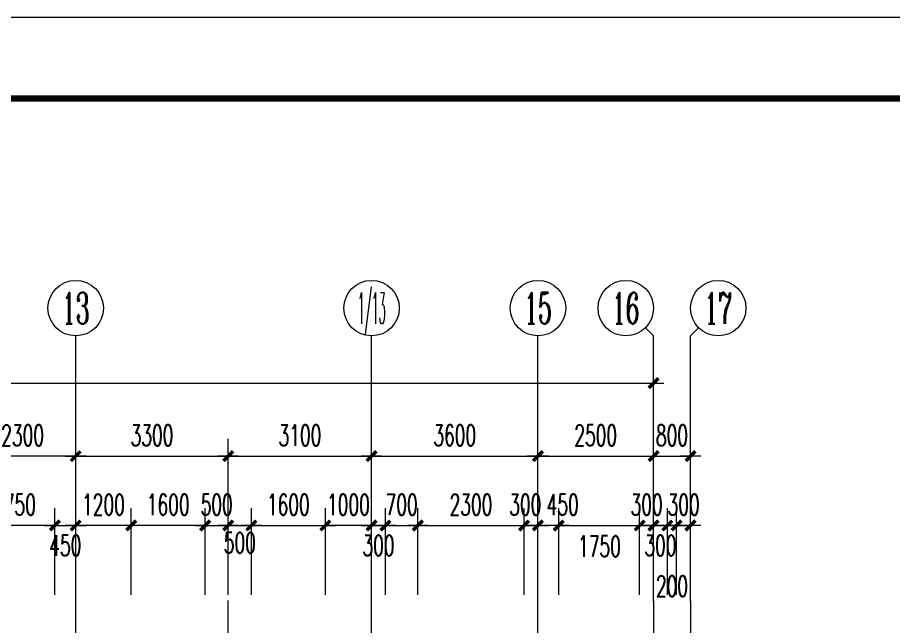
# Model space of a CAD drawing. Extents: x 1575758 to 1999219, y -897052 to -636879.
# Drawn here: x 1669084 to 1688034, y -759452 to -746283 of the extents above; entities that cross this region are included whole.
import ezdxf
from ezdxf.enums import TextEntityAlignment as Align

# ---------------------------------------------------------------- set-up
doc = ezdxf.new("R2010")
doc.units = 0
doc.header["$LTSCALE"] = 1500
doc.header["$MEASUREMENT"] = 0
doc.layers.get('0').update_dxf_attribs({"linetype": 'CONTINUOUS', "lineweight": 5})
doc.layers.get('DEFPOINTS').update_dxf_attribs({"linetype": 'CONTINUOUS', "lineweight": 5})
for name, color, linetype, lineweight in [('AXIS', 7, 'CONTINUOUS', 5), ('AXIS_TEXT', 7, 'CONTINUOUS', 5), ('PUB_DIM', 7, 'CONTINUOUS', 5)]:
    doc.layers.add(name, color=color, linetype=linetype, lineweight=lineweight)
doc.styles.add('COMPLEX', font='COMPLEX')
doc.styles.add('DIM_FONT', font='romans.shx', dxfattribs={"width": 0.6})
doc.dimstyles.new('NORMAL', dxfattribs={"dimscale": 1.5, "dimtxt": 300, "dimasz": 1, "dimexe": 250, "dimexo": 300, "dimgap": 150, "dimtad": 1, "dimdec": 0, "dimdsep": 46, "dimtxsty": 'DIM_FONT', "dimblk1": '_DIMX', "dimblk2": '_DIMX', "dimsah": 1, "dimcen": 2.5, "dimdle": 0.3, "dimclrd": 256, "dimclre": 256, "dimclrt": 256, "dimadec": 0, "dimazin": 0, "dimtfac": 1, "dimtdec": 0, "dimtix": 1, "dimtmove": 2, "dimatfit": 3, "dimldrblk": '_DIMX', "dimfxl": 1, "dimtvp": 1, "dimtolj": 1, "dimtzin": 0, "dimlwd": -1, "dimlwe": -1, "dimarcsym": 0})

# ---------------------------------------------------------------- blocks, each defined once
blk = doc.blocks.new('_AXISO1')
blk.add_line((0.354, -0.146), (0.5, 0))
blk.add_circle((0, -0.5), 0.5)
at = {"layer": 'AXIS_TEXT', "style": 'COMPLEX', "width": 1.041667}
blk.add_attdef('A', text='', height=0.56, dxfattribs=at).set_placement((-0.25, -0.78), (0.25, -0.78), align=Align.FIT)
blk = doc.blocks.new('_DIMX')
blk.add_line((-150, 0), (150, 0))
at = {"const_width": 50}
blk.add_lwpolyline([(-70, -70), (70, 70)], dxfattribs=at)
blk = doc.blocks.new('*D681')
at = {"layer": 'DEFPOINTS', "color": 0, "lineweight": 5}
for p in [(1682843, -755768), (1680343, -758918), (1682843, -758918)]:
    blk.add_point(p, dxfattribs=at)
at = {"layer": 'PUB_DIM'}
for p, q in [((1680343, -758468), (1680343, -755393)), ((1682843, -758468), (1682843, -755393)), ((1680345, -755768), (1682842, -755768))]:
    blk.add_line(p, q, dxfattribs=at)
at = {"layer": 'PUB_DIM', "xscale": 1.5, "yscale": 1.5, "zscale": 1.5, "rotation": 180}
blk.add_blockref('_DIMX', (1680343, -755768), dxfattribs=at)
at = {"layer": 'PUB_DIM', "xscale": 1.5, "yscale": 1.5, "zscale": 1.5}
blk.add_blockref('_DIMX', (1682843, -755768), dxfattribs=at)
at = {"layer": 'PUB_DIM', "insert": (1681593, -755318), "char_height": 450, "attachment_point": 5, "style": 'DIM_FONT'}
blk.add_mtext('\\A1;2500', dxfattribs=at)
blk = doc.blocks.new('_AXISO2')
blk.add_line((0.354, 0.146), (0.5, 0))
blk.add_circle((0, 0.5), 0.5)
at = {"layer": 'AXIS_TEXT', "style": 'COMPLEX', "width": 1.041667}
blk.add_attdef('A', text='', height=0.56, dxfattribs=at).set_placement((-0.25, 0.22), (0.25, 0.22), align=Align.FIT)
blk = doc.blocks.new('*D682')
at = {"layer": 'DEFPOINTS', "color": 0, "lineweight": 5}
for p in [(1683643, -755768), (1682843, -758918), (1683643, -758918)]:
    blk.add_point(p, dxfattribs=at)
at = {"layer": 'PUB_DIM'}
for p, q in [((1682843, -758468), (1682843, -755393)), ((1683643, -758468), (1683643, -755393)), ((1682842, -755768), (1682840, -755768)), ((1682843, -755768), (1683643, -755768)), ((1683645, -755768), (1683646, -755768))]:
    blk.add_line(p, q, dxfattribs=at)
at = {"layer": 'PUB_DIM', "xscale": 1.5, "yscale": 1.5, "zscale": 1.5}
blk.add_blockref('_DIMX', (1682843, -755768), dxfattribs=at)
at = {"layer": 'PUB_DIM', "xscale": 1.5, "yscale": 1.5, "zscale": 1.5, "rotation": 180}
blk.add_blockref('_DIMX', (1683643, -755768), dxfattribs=at)
at = {"layer": 'PUB_DIM', "insert": (1683243, -755318), "char_height": 450, "attachment_point": 5, "style": 'DIM_FONT'}
blk.add_mtext('\\A1;800', dxfattribs=at)
blk = doc.blocks.new('_AXISO')
blk.add_circle((0, 0), 0.5)
at = {"layer": 'AXIS_TEXT', "style": 'COMPLEX', "width": 1.041667}
blk.add_attdef('A', text='', height=0.56, dxfattribs=at).set_placement((-0.25, -0.28), (0.25, -0.28), align=Align.FIT)
blk = doc.blocks.new('*D720')
at = {"layer": 'DEFPOINTS', "color": 0, "lineweight": 5}
for p in [(1680343, -755768), (1676743, -758918), (1680343, -758918)]:
    blk.add_point(p, dxfattribs=at)
at = {"layer": 'PUB_DIM'}
for p, q in [((1676743, -758468), (1676743, -755393)), ((1680343, -758468), (1680343, -755393)), ((1676745, -755768), (1680342, -755768))]:
    blk.add_line(p, q, dxfattribs=at)
at = {"layer": 'PUB_DIM', "xscale": 1.5, "yscale": 1.5, "zscale": 1.5, "rotation": 180}
blk.add_blockref('_DIMX', (1676743, -755768), dxfattribs=at)
at = {"layer": 'PUB_DIM', "xscale": 1.5, "yscale": 1.5, "zscale": 1.5}
blk.add_blockref('_DIMX', (1680343, -755768), dxfattribs=at)
at = {"layer": 'PUB_DIM', "insert": (1678543, -755318), "char_height": 450, "attachment_point": 5, "style": 'DIM_FONT'}
blk.add_mtext('\\A1;3600', dxfattribs=at)
blk = doc.blocks.new('*D721')
at = {"layer": 'DEFPOINTS', "color": 0, "lineweight": 5}
for p in [(1673643, -755768), (1670343, -758918), (1673643, -758918)]:
    blk.add_point(p, dxfattribs=at)
at = {"layer": 'PUB_DIM'}
for p, q in [((1670343, -758468), (1670343, -755393)), ((1673643, -758468), (1673643, -755393)), ((1670345, -755768), (1673642, -755768))]:
    blk.add_line(p, q, dxfattribs=at)
at = {"layer": 'PUB_DIM', "xscale": 1.5, "yscale": 1.5, "zscale": 1.5, "rotation": 180}
blk.add_blockref('_DIMX', (1670343, -755768), dxfattribs=at)
at = {"layer": 'PUB_DIM', "xscale": 1.5, "yscale": 1.5, "zscale": 1.5}
blk.add_blockref('_DIMX', (1673643, -755768), dxfattribs=at)
at = {"layer": 'PUB_DIM', "insert": (1671993, -755318), "char_height": 450, "attachment_point": 5, "style": 'DIM_FONT'}
blk.add_mtext('\\A1;3300', dxfattribs=at)
blk = doc.blocks.new('*D725')
at = {"layer": 'DEFPOINTS', "color": 0, "lineweight": 5}
for p in [(1682843, -755768), (1680343, -758918), (1682843, -758918)]:
    blk.add_point(p, dxfattribs=at)
at = {"layer": 'PUB_DIM'}
for p, q in [((1680343, -758468), (1680343, -755393)), ((1682843, -758468), (1682843, -755393)), ((1680345, -755768), (1682842, -755768))]:
    blk.add_line(p, q, dxfattribs=at)
at = {"layer": 'PUB_DIM', "xscale": 1.5, "yscale": 1.5, "zscale": 1.5, "rotation": 180}
blk.add_blockref('_DIMX', (1680343, -755768), dxfattribs=at)
at = {"layer": 'PUB_DIM', "xscale": 1.5, "yscale": 1.5, "zscale": 1.5}
blk.add_blockref('_DIMX', (1682843, -755768), dxfattribs=at)
at = {"layer": 'PUB_DIM', "insert": (1681593, -755318), "char_height": 450, "attachment_point": 5, "style": 'DIM_FONT'}
blk.add_mtext('\\A1;2500', dxfattribs=at)
blk = doc.blocks.new('*D726')
at = {"layer": 'DEFPOINTS', "color": 0, "lineweight": 5}
for p in [(1683643, -755768), (1682843, -758918), (1683643, -758918)]:
    blk.add_point(p, dxfattribs=at)
at = {"layer": 'PUB_DIM'}
for p, q in [((1682843, -758468), (1682843, -755393)), ((1683643, -758468), (1683643, -755393)), ((1682842, -755768), (1682840, -755768)), ((1682843, -755768), (1683643, -755768)), ((1683645, -755768), (1683646, -755768))]:
    blk.add_line(p, q, dxfattribs=at)
at = {"layer": 'PUB_DIM', "xscale": 1.5, "yscale": 1.5, "zscale": 1.5}
blk.add_blockref('_DIMX', (1682843, -755768), dxfattribs=at)
at = {"layer": 'PUB_DIM', "xscale": 1.5, "yscale": 1.5, "zscale": 1.5, "rotation": 180}
blk.add_blockref('_DIMX', (1683643, -755768), dxfattribs=at)
at = {"layer": 'PUB_DIM', "insert": (1683243, -755318), "char_height": 450, "attachment_point": 5, "style": 'DIM_FONT'}
blk.add_mtext('\\A1;800', dxfattribs=at)
blk = doc.blocks.new('*D728')
at = {"layer": 'DEFPOINTS', "color": 0, "lineweight": 5}
for p in [(1668043, -755768), (1668043, -758918), (1670343, -758918)]:
    blk.add_point(p, dxfattribs=at)
at = {"layer": 'PUB_DIM'}
for p, q in [((1668043, -758468), (1668043, -755393)), ((1670343, -758468), (1670343, -755393)), ((1670342, -755768), (1668045, -755768))]:
    blk.add_line(p, q, dxfattribs=at)
at = {"layer": 'PUB_DIM', "xscale": 1.5, "yscale": 1.5, "zscale": 1.5, "rotation": 180}
blk.add_blockref('_DIMX', (1668043, -755768), dxfattribs=at)
at = {"layer": 'PUB_DIM', "xscale": 1.5, "yscale": 1.5, "zscale": 1.5}
blk.add_blockref('_DIMX', (1670343, -755768), dxfattribs=at)
at = {"layer": 'PUB_DIM', "insert": (1669193, -755318), "char_height": 450, "attachment_point": 5, "style": 'DIM_FONT'}
blk.add_mtext('\\A1;2300', dxfattribs=at)
blk = doc.blocks.new('*D747')
at = {"layer": 'DEFPOINTS', "color": 0, "lineweight": 5}
for p in [(1670343, -757268), (1669893, -759218), (1670343, -759218)]:
    blk.add_point(p, dxfattribs=at)
at = {"layer": 'PUB_DIM'}
for p, q in [((1669893, -758768), (1669893, -756893)), ((1670343, -758768), (1670343, -756893)), ((1669892, -757268), (1669890, -757268)), ((1669893, -757268), (1670343, -757268)), ((1670345, -757268), (1670346, -757268))]:
    blk.add_line(p, q, dxfattribs=at)
at = {"layer": 'PUB_DIM', "xscale": 1.5, "yscale": 1.5, "zscale": 1.5}
for p, rotation in [((1669893, -757268), 0.0001799628997822822), ((1670343, -757268), 180.0001799628998)]:
    blk.add_blockref('_DIMX', p, dxfattribs=dict(at, rotation=rotation))
at = {"layer": 'PUB_DIM', "insert": (1670118, -757700), "char_height": 450, "attachment_point": 5, "rotation": 0.0002, "style": 'DIM_FONT'}
blk.add_mtext('\\A1;450', dxfattribs=at)
blk = doc.blocks.new('*D748')
at = {"layer": 'DEFPOINTS', "color": 0, "lineweight": 5}
for p in [(1682543, -757268), (1680793, -759218), (1682543, -759218)]:
    blk.add_point(p, dxfattribs=at)
at = {"layer": 'PUB_DIM'}
for p, q in [((1680793, -758768), (1680793, -756893)), ((1682543, -758768), (1682543, -756893)), ((1680795, -757268), (1682542, -757268))]:
    blk.add_line(p, q, dxfattribs=at)
at = {"layer": 'PUB_DIM', "xscale": 1.5, "yscale": 1.5, "zscale": 1.5, "rotation": 180}
blk.add_blockref('_DIMX', (1680793, -757268), dxfattribs=at)
at = {"layer": 'PUB_DIM', "xscale": 1.5, "yscale": 1.5, "zscale": 1.5}
blk.add_blockref('_DIMX', (1682543, -757268), dxfattribs=at)
at = {"layer": 'PUB_DIM', "insert": (1681673, -757718), "char_height": 450, "attachment_point": 5, "style": 'DIM_FONT'}
blk.add_mtext('\\A1;1750', dxfattribs=at)
blk = doc.blocks.new('*D854')
at = {"layer": 'DEFPOINTS', "color": 0, "lineweight": 5}
for p in [(1671543, -757268), (1671543, -759218), (1673143, -759218)]:
    blk.add_point(p, dxfattribs=at)
at = {"layer": 'PUB_DIM'}
for p, q in [((1671543, -758768), (1671543, -756893)), ((1673143, -758768), (1673143, -756893)), ((1673142, -757268), (1671545, -757268))]:
    blk.add_line(p, q, dxfattribs=at)
at = {"layer": 'PUB_DIM', "xscale": 1.5, "yscale": 1.5, "zscale": 1.5}
for p, rotation in [((1671543, -757268), 180.0000000000209), ((1673143, -757268), 2.086331107875594e-11)]:
    blk.add_blockref('_DIMX', p, dxfattribs=dict(at, rotation=rotation))
at = {"layer": 'PUB_DIM', "insert": (1672343, -756818), "char_height": 450, "attachment_point": 5, "style": 'DIM_FONT'}
blk.add_mtext('\\A1;1600', dxfattribs=at)
blk = doc.blocks.new('*D855')
at = {"layer": 'DEFPOINTS', "color": 0, "lineweight": 5}
for p in [(1673643, -757268), (1673143, -759218), (1673643, -759218)]:
    blk.add_point(p, dxfattribs=at)
at = {"layer": 'PUB_DIM'}
for p, q in [((1673143, -758768), (1673143, -756893)), ((1673643, -758768), (1673643, -756893)), ((1673142, -757268), (1673140, -757268)), ((1673143, -757268), (1673643, -757268)), ((1673645, -757268), (1673646, -757268))]:
    blk.add_line(p, q, dxfattribs=at)
at = {"layer": 'PUB_DIM', "xscale": 1.5, "yscale": 1.5, "zscale": 1.5}
blk.add_blockref('_DIMX', (1673143, -757268), dxfattribs=at)
at = {"layer": 'PUB_DIM', "xscale": 1.5, "yscale": 1.5, "zscale": 1.5, "rotation": 180}
blk.add_blockref('_DIMX', (1673643, -757268), dxfattribs=at)
at = {"layer": 'PUB_DIM', "insert": (1673393, -756818), "char_height": 450, "attachment_point": 5, "style": 'DIM_FONT'}
blk.add_mtext('\\A1;500', dxfattribs=at)
blk = doc.blocks.new('*D856')
at = {"layer": 'DEFPOINTS', "color": 0, "lineweight": 5}
for p in [(1675743, -757268), (1674143, -759218), (1675743, -759218)]:
    blk.add_point(p, dxfattribs=at)
at = {"layer": 'PUB_DIM'}
for p, q in [((1674143, -758768), (1674143, -756893)), ((1675743, -758768), (1675743, -756893)), ((1674145, -757268), (1675742, -757268))]:
    blk.add_line(p, q, dxfattribs=at)
at = {"layer": 'PUB_DIM', "xscale": 1.5, "yscale": 1.5, "zscale": 1.5, "rotation": 180}
blk.add_blockref('_DIMX', (1674143, -757268), dxfattribs=at)
at = {"layer": 'PUB_DIM', "xscale": 1.5, "yscale": 1.5, "zscale": 1.5}
blk.add_blockref('_DIMX', (1675743, -757268), dxfattribs=at)
at = {"layer": 'PUB_DIM', "insert": (1674943, -756818), "char_height": 450, "attachment_point": 5, "style": 'DIM_FONT'}
blk.add_mtext('\\A1;1600', dxfattribs=at)
blk = doc.blocks.new('*D857')
at = {"layer": 'DEFPOINTS', "color": 0, "lineweight": 5}
for p in [(1675743, -757268), (1675743, -759218), (1676743, -759218)]:
    blk.add_point(p, dxfattribs=at)
at = {"layer": 'PUB_DIM'}
for p, q in [((1675743, -758768), (1675743, -756893)), ((1676743, -758768), (1676743, -756893)), ((1675742, -757268), (1675740, -757268)), ((1676743, -757268), (1675743, -757268)), ((1676745, -757268), (1676746, -757268))]:
    blk.add_line(p, q, dxfattribs=at)
at = {"layer": 'PUB_DIM', "xscale": 1.5, "yscale": 1.5, "zscale": 1.5}
for p, rotation in [((1675743, -757268), 0.0004099787156189913), ((1676743, -757268), 180.0004099787156)]:
    blk.add_blockref('_DIMX', p, dxfattribs=dict(at, rotation=rotation))
at = {"layer": 'PUB_DIM', "insert": (1676243, -756818), "char_height": 450, "attachment_point": 5, "rotation": 0.0004, "style": 'DIM_FONT'}
blk.add_mtext('\\A1;1000', dxfattribs=at)
blk = doc.blocks.new('*D866')
at = {"layer": 'DEFPOINTS', "color": 0, "lineweight": 5}
for p in [(1683643, -755768), (1682843, -758918), (1683643, -758918)]:
    blk.add_point(p, dxfattribs=at)
at = {"layer": 'PUB_DIM'}
for p, q in [((1682843, -758468), (1682843, -755393)), ((1683643, -758468), (1683643, -755393)), ((1682842, -755768), (1682840, -755768)), ((1682843, -755768), (1683643, -755768)), ((1683645, -755768), (1683646, -755768))]:
    blk.add_line(p, q, dxfattribs=at)
at = {"layer": 'PUB_DIM', "xscale": 1.5, "yscale": 1.5, "zscale": 1.5}
blk.add_blockref('_DIMX', (1682843, -755768), dxfattribs=at)
at = {"layer": 'PUB_DIM', "xscale": 1.5, "yscale": 1.5, "zscale": 1.5, "rotation": 180}
blk.add_blockref('_DIMX', (1683643, -755768), dxfattribs=at)
at = {"layer": 'PUB_DIM', "insert": (1683243, -755318), "char_height": 450, "attachment_point": 5, "style": 'DIM_FONT'}
blk.add_mtext('\\A1;800', dxfattribs=at)
blk = doc.blocks.new('*D867')
at = {"layer": 'DEFPOINTS', "color": 0, "lineweight": 5}
for p in [(1682843, -754189), (1682843, -758759), (1604893, -759065)]:
    blk.add_point(p, dxfattribs=at)
at = {"layer": 'PUB_DIM'}
for p, q in [((1604893, -758615), (1604893, -753814)), ((1682843, -758309), (1682843, -753814)), ((1604895, -754189), (1682842, -754189))]:
    blk.add_line(p, q, dxfattribs=at)
at = {"layer": 'PUB_DIM', "xscale": 1.5, "yscale": 1.5, "zscale": 1.5, "rotation": 180}
blk.add_blockref('_DIMX', (1604893, -754189), dxfattribs=at)
at = {"layer": 'PUB_DIM', "xscale": 1.5, "yscale": 1.5, "zscale": 1.5}
blk.add_blockref('_DIMX', (1682843, -754189), dxfattribs=at)
at = {"layer": 'PUB_DIM', "insert": (1643868, -753739), "char_height": 450, "attachment_point": 5, "style": 'DIM_FONT'}
blk.add_mtext('\\A1;77950', dxfattribs=at)
blk = doc.blocks.new('*D868')
at = {"layer": 'DEFPOINTS', "color": 0, "lineweight": 5}
for p in [(1683643, -755768), (1682843, -758918), (1683643, -758918)]:
    blk.add_point(p, dxfattribs=at)
at = {"layer": 'PUB_DIM'}
for p, q in [((1682843, -758468), (1682843, -755393)), ((1683643, -758468), (1683643, -755393)), ((1682842, -755768), (1682840, -755768)), ((1682843, -755768), (1683643, -755768)), ((1683645, -755768), (1683646, -755768))]:
    blk.add_line(p, q, dxfattribs=at)
at = {"layer": 'PUB_DIM', "xscale": 1.5, "yscale": 1.5, "zscale": 1.5}
blk.add_blockref('_DIMX', (1682843, -755768), dxfattribs=at)
at = {"layer": 'PUB_DIM', "xscale": 1.5, "yscale": 1.5, "zscale": 1.5, "rotation": 180}
blk.add_blockref('_DIMX', (1683643, -755768), dxfattribs=at)
at = {"layer": 'PUB_DIM', "insert": (1683243, -755318), "char_height": 450, "attachment_point": 5, "style": 'DIM_FONT'}
blk.add_mtext('\\A1;800', dxfattribs=at)
blk = doc.blocks.new('*D936')
at = {"layer": 'DEFPOINTS', "color": 0, "lineweight": 5}
for p in [(1668143, -757268), (1668143, -759218), (1669893, -759218)]:
    blk.add_point(p, dxfattribs=at)
at = {"layer": 'PUB_DIM'}
for p, q in [((1668143, -758768), (1668143, -756893)), ((1669893, -758768), (1669893, -756893)), ((1669892, -757268), (1668145, -757268))]:
    blk.add_line(p, q, dxfattribs=at)
at = {"layer": 'PUB_DIM', "xscale": 1.5, "yscale": 1.5, "zscale": 1.5}
for p, rotation in [((1668143, -757268), 180.0000000000191), ((1669893, -757268), 1.910471780774969e-11)]:
    blk.add_blockref('_DIMX', p, dxfattribs=dict(at, rotation=rotation))
at = {"layer": 'PUB_DIM', "insert": (1669018, -756818), "char_height": 450, "attachment_point": 5, "style": 'DIM_FONT'}
blk.add_mtext('\\A1;1750', dxfattribs=at)
blk = doc.blocks.new('*D937')
at = {"layer": 'DEFPOINTS', "color": 0, "lineweight": 5}
for p in [(1670343, -757268), (1670343, -759218), (1671543, -759218)]:
    blk.add_point(p, dxfattribs=at)
at = {"layer": 'PUB_DIM'}
for p, q in [((1670343, -758768), (1670343, -756893)), ((1671543, -758768), (1671543, -756893)), ((1670342, -757268), (1670340, -757268)), ((1671543, -757268), (1670343, -757268)), ((1671545, -757268), (1671546, -757268))]:
    blk.add_line(p, q, dxfattribs=at)
at = {"layer": 'PUB_DIM', "xscale": 1.5, "yscale": 1.5, "zscale": 1.5}
for p, rotation in [((1670343, -757268), 359.9999325142389), ((1671543, -757268), 179.9999325142389)]:
    blk.add_blockref('_DIMX', p, dxfattribs=dict(at, rotation=rotation))
at = {"layer": 'PUB_DIM', "insert": (1670943, -756818), "char_height": 450, "attachment_point": 5, "rotation": 359.9999, "style": 'DIM_FONT'}
blk.add_mtext('\\A1;1200', dxfattribs=at)
blk = doc.blocks.new('*D938')
at = {"layer": 'DEFPOINTS', "color": 0, "lineweight": 5}
for p in [(1680343, -757268), (1680343, -759218), (1680793, -759218)]:
    blk.add_point(p, dxfattribs=at)
at = {"layer": 'PUB_DIM'}
for p, q in [((1680343, -758768), (1680343, -756893)), ((1680793, -758768), (1680793, -756893)), ((1680342, -757268), (1680340, -757268)), ((1680793, -757268), (1680343, -757268)), ((1680795, -757268), (1680796, -757268))]:
    blk.add_line(p, q, dxfattribs=at)
at = {"layer": 'PUB_DIM', "xscale": 1.5, "yscale": 1.5, "zscale": 1.5}
for p, rotation in [((1680343, -757268), 0.0004949068756469361), ((1680793, -757268), 180.0004949068756)]:
    blk.add_blockref('_DIMX', p, dxfattribs=dict(at, rotation=rotation))
at = {"layer": 'PUB_DIM', "insert": (1680879, -756818), "char_height": 450, "attachment_point": 5, "rotation": 0.0005, "style": 'DIM_FONT'}
blk.add_mtext('\\A1;450', dxfattribs=at)
blk = doc.blocks.new('*D939')
at = {"layer": 'DEFPOINTS', "color": 0, "lineweight": 5}
for p in [(1682543, -757268), (1682543, -759218), (1682843, -759218)]:
    blk.add_point(p, dxfattribs=at)
at = {"layer": 'PUB_DIM'}
for p, q in [((1682543, -758768), (1682543, -756893)), ((1682843, -758768), (1682843, -756893)), ((1682542, -757268), (1682540, -757268)), ((1682843, -757268), (1682543, -757268)), ((1682845, -757268), (1682846, -757268))]:
    blk.add_line(p, q, dxfattribs=at)
at = {"layer": 'PUB_DIM', "xscale": 1.5, "yscale": 1.5, "zscale": 1.5}
for p, rotation in [((1682543, -757268), 0.0007728736045310708), ((1682843, -757268), 180.0007728736045)]:
    blk.add_blockref('_DIMX', p, dxfattribs=dict(at, rotation=rotation))
at = {"layer": 'PUB_DIM', "insert": (1682693, -756818), "char_height": 450, "attachment_point": 5, "rotation": 0.0008, "style": 'DIM_FONT'}
blk.add_mtext('\\A1;300', dxfattribs=at)
blk = doc.blocks.new('*D940')
at = {"layer": 'DEFPOINTS', "color": 0, "lineweight": 5}
for p in [(1683143, -757268), (1682843, -759218), (1683143, -759218)]:
    blk.add_point(p, dxfattribs=at)
at = {"layer": 'PUB_DIM'}
for p, q in [((1682843, -758768), (1682843, -756893)), ((1683143, -758768), (1683143, -756893)), ((1682842, -757268), (1682840, -757268)), ((1682843, -757268), (1683143, -757268)), ((1683145, -757268), (1683146, -757268))]:
    blk.add_line(p, q, dxfattribs=at)
at = {"layer": 'PUB_DIM', "xscale": 1.5, "yscale": 1.5, "zscale": 1.5}
for p, rotation in [((1682843, -757268), 359.9992271263955), ((1683143, -757268), 179.9992271263955)]:
    blk.add_blockref('_DIMX', p, dxfattribs=dict(at, rotation=rotation))
at = {"layer": 'PUB_DIM', "insert": (1682993, -757700), "char_height": 450, "attachment_point": 5, "rotation": 359.9992, "style": 'DIM_FONT'}
blk.add_mtext('\\A1;300', dxfattribs=at)
blk = doc.blocks.new('*D941')
at = {"layer": 'DEFPOINTS', "color": 0, "lineweight": 5}
for p in [(1683143, -757268), (1683143, -759218), (1683343, -759218)]:
    blk.add_point(p, dxfattribs=at)
at = {"layer": 'PUB_DIM'}
for p, q in [((1683143, -758768), (1683143, -756893)), ((1683343, -758768), (1683343, -756893)), ((1683142, -757268), (1683140, -757268)), ((1683343, -757268), (1683143, -757268)), ((1683345, -757268), (1683346, -757268))]:
    blk.add_line(p, q, dxfattribs=at)
at = {"layer": 'PUB_DIM', "xscale": 1.5, "yscale": 1.5, "zscale": 1.5}
for p, rotation in [((1683143, -757268), 0.00115964100530375), ((1683343, -757268), 180.0011596410053)]:
    blk.add_blockref('_DIMX', p, dxfattribs=dict(at, rotation=rotation))
at = {"layer": 'PUB_DIM', "insert": (1683243, -758582), "char_height": 450, "attachment_point": 5, "rotation": 0.0012, "style": 'DIM_FONT'}
blk.add_mtext('\\A1;200', dxfattribs=at)
blk = doc.blocks.new('*D1141')
at = {"layer": 'DEFPOINTS', "color": 0, "lineweight": 5}
for p in [(1677743, -757268), (1677043, -759218), (1677743, -759218)]:
    blk.add_point(p, dxfattribs=at)
at = {"layer": 'PUB_DIM'}
for p, q in [((1677043, -758768), (1677043, -756893)), ((1677743, -758768), (1677743, -756893)), ((1677042, -757268), (1677040, -757268)), ((1677043, -757268), (1677743, -757268)), ((1677745, -757268), (1677746, -757268))]:
    blk.add_line(p, q, dxfattribs=at)
at = {"layer": 'PUB_DIM', "xscale": 1.5, "yscale": 1.5, "zscale": 1.5}
blk.add_blockref('_DIMX', (1677043, -757268), dxfattribs=at)
at = {"layer": 'PUB_DIM', "xscale": 1.5, "yscale": 1.5, "zscale": 1.5, "rotation": 180}
blk.add_blockref('_DIMX', (1677743, -757268), dxfattribs=at)
at = {"layer": 'PUB_DIM', "insert": (1677393, -756818), "char_height": 450, "attachment_point": 5, "style": 'DIM_FONT'}
blk.add_mtext('\\A1;700', dxfattribs=at)
blk = doc.blocks.new('*D1142')
at = {"layer": 'DEFPOINTS', "color": 0, "lineweight": 5}
for p in [(1680343, -757268), (1680043, -759218), (1680343, -759218)]:
    blk.add_point(p, dxfattribs=at)
at = {"layer": 'PUB_DIM'}
for p, q in [((1680043, -758768), (1680043, -756893)), ((1680343, -758768), (1680343, -756893)), ((1680042, -757268), (1680040, -757268)), ((1680043, -757268), (1680343, -757268)), ((1680345, -757268), (1680346, -757268))]:
    blk.add_line(p, q, dxfattribs=at)
at = {"layer": 'PUB_DIM', "xscale": 1.5, "yscale": 1.5, "zscale": 1.5}
blk.add_blockref('_DIMX', (1680043, -757268), dxfattribs=at)
at = {"layer": 'PUB_DIM', "xscale": 1.5, "yscale": 1.5, "zscale": 1.5, "rotation": 180}
blk.add_blockref('_DIMX', (1680343, -757268), dxfattribs=at)
at = {"layer": 'PUB_DIM', "insert": (1680068, -756818), "char_height": 450, "attachment_point": 5, "style": 'DIM_FONT'}
blk.add_mtext('\\A1;300', dxfattribs=at)
blk = doc.blocks.new('*D1143')
at = {"layer": 'DEFPOINTS', "color": 0, "lineweight": 5}
for p in [(1676743, -757268), (1676743, -759218), (1677043, -759218)]:
    blk.add_point(p, dxfattribs=at)
at = {"layer": 'PUB_DIM'}
for p, q in [((1676743, -758768), (1676743, -756893)), ((1677043, -758768), (1677043, -756893)), ((1676742, -757268), (1676740, -757268)), ((1677043, -757268), (1676743, -757268)), ((1677045, -757268), (1677046, -757268))]:
    blk.add_line(p, q, dxfattribs=at)
at = {"layer": 'PUB_DIM', "xscale": 1.5, "yscale": 1.5, "zscale": 1.5}
blk.add_blockref('_DIMX', (1676743, -757268), dxfattribs=at)
at = {"layer": 'PUB_DIM', "xscale": 1.5, "yscale": 1.5, "zscale": 1.5, "rotation": 180}
blk.add_blockref('_DIMX', (1677043, -757268), dxfattribs=at)
at = {"layer": 'PUB_DIM', "insert": (1676893, -757700), "char_height": 450, "attachment_point": 5, "style": 'DIM_FONT'}
blk.add_mtext('\\A1;300', dxfattribs=at)
blk = doc.blocks.new('*D1689')
at = {"layer": 'DEFPOINTS', "color": 0, "lineweight": 5}
for p in [(1683643, -757268), (1683343, -759218), (1683643, -759218)]:
    blk.add_point(p, dxfattribs=at)
at = {"layer": 'PUB_DIM'}
for p, q in [((1683343, -758768), (1683343, -756893)), ((1683643, -758768), (1683643, -756893)), ((1683342, -757268), (1683340, -757268)), ((1683343, -757268), (1683643, -757268)), ((1683645, -757268), (1683646, -757268))]:
    blk.add_line(p, q, dxfattribs=at)
at = {"layer": 'PUB_DIM', "xscale": 1.5, "yscale": 1.5, "zscale": 1.5}
for p, rotation in [((1683343, -757268), 359.9992070189314), ((1683643, -757268), 179.9992070189314)]:
    blk.add_blockref('_DIMX', p, dxfattribs=dict(at, rotation=rotation))
at = {"layer": 'PUB_DIM', "insert": (1683493, -756818), "char_height": 450, "attachment_point": 5, "rotation": 359.9992, "style": 'DIM_FONT'}
blk.add_mtext('\\A1;300', dxfattribs=at)
blk = doc.blocks.new('*D1775')
at = {"layer": 'DEFPOINTS', "color": 0, "lineweight": 5}
for p in [(1680043, -757268), (1677743, -759218), (1680043, -759218)]:
    blk.add_point(p, dxfattribs=at)
at = {"layer": 'PUB_DIM'}
for p, q in [((1677743, -758768), (1677743, -756893)), ((1680043, -758768), (1680043, -756893)), ((1677745, -757268), (1680042, -757268))]:
    blk.add_line(p, q, dxfattribs=at)
at = {"layer": 'PUB_DIM', "xscale": 1.5, "yscale": 1.5, "zscale": 1.5, "rotation": 180}
blk.add_blockref('_DIMX', (1677743, -757268), dxfattribs=at)
at = {"layer": 'PUB_DIM', "xscale": 1.5, "yscale": 1.5, "zscale": 1.5}
blk.add_blockref('_DIMX', (1680043, -757268), dxfattribs=at)
at = {"layer": 'PUB_DIM', "insert": (1678893, -756818), "char_height": 450, "attachment_point": 5, "style": 'DIM_FONT'}
blk.add_mtext('\\A1;2300', dxfattribs=at)
blk = doc.blocks.new('*D2300')
at = {"layer": 'DEFPOINTS', "color": 0, "lineweight": 5}
for p in [(1676743, -755768), (1673643, -758918), (1676743, -758918)]:
    blk.add_point(p, dxfattribs=at)
at = {"layer": 'PUB_DIM'}
for p, q in [((1673643, -758468), (1673643, -755393)), ((1676743, -758468), (1676743, -755393)), ((1673645, -755768), (1676742, -755768))]:
    blk.add_line(p, q, dxfattribs=at)
at = {"layer": 'PUB_DIM', "xscale": 1.5, "yscale": 1.5, "zscale": 1.5, "rotation": 180}
blk.add_blockref('_DIMX', (1673643, -755768), dxfattribs=at)
at = {"layer": 'PUB_DIM', "xscale": 1.5, "yscale": 1.5, "zscale": 1.5}
blk.add_blockref('_DIMX', (1676743, -755768), dxfattribs=at)
at = {"layer": 'PUB_DIM', "insert": (1675193, -755318), "char_height": 450, "attachment_point": 5, "style": 'DIM_FONT'}
blk.add_mtext('\\A1;3100', dxfattribs=at)
blk = doc.blocks.new('*D2301')
at = {"layer": 'DEFPOINTS', "color": 0, "lineweight": 5}
for p in [(1674143, -757268), (1673643, -759218), (1674143, -759218)]:
    blk.add_point(p, dxfattribs=at)
at = {"layer": 'PUB_DIM'}
for p, q in [((1673643, -758768), (1673643, -756893)), ((1674143, -758768), (1674143, -756893)), ((1673645, -757268), (1674142, -757268))]:
    blk.add_line(p, q, dxfattribs=at)
at = {"layer": 'PUB_DIM', "xscale": 1.5, "yscale": 1.5, "zscale": 1.5, "rotation": 180}
blk.add_blockref('_DIMX', (1673643, -757268), dxfattribs=at)
at = {"layer": 'PUB_DIM', "xscale": 1.5, "yscale": 1.5, "zscale": 1.5}
blk.add_blockref('_DIMX', (1674143, -757268), dxfattribs=at)
at = {"layer": 'PUB_DIM', "insert": (1673893, -757642), "char_height": 450, "attachment_point": 5, "style": 'DIM_FONT'}
blk.add_mtext('\\A1;500', dxfattribs=at)

msp = doc.modelspace()

# ---------------------------------------------------------------- linework, layer by layer
at = {"layer": 'AXIS', "color": 250}
msp.add_lwpolyline([(1576593.4, -746283.4), (1576593.4, -847596.8), (1713313.9, -847596.8), (1713313.9, -746283.4)], close=True, dxfattribs=at)
at = {"layer": 'AXIS', "color": 0, "const_width": 140.2}
msp.add_lwpolyline([(1578346.2, -748036.2), (1578346.2, -845844), (1711561.1, -845844), (1711561.1, -748036.2)], close=True, dxfattribs=at)
at = {"layer": 'PUB_DIM'}
for p, q in [((1670343.2, -758917.7), (1670343.1, -753168.1)), ((1676743.2, -758917.7), (1676743.1, -753168.1)), ((1680343.2, -758917.7), (1680343.1, -753168.1)), ((1682843.2, -758917.7), (1682843.1, -753168.1)), ((1683643.2, -758917.7), (1683643.1, -753168.1)), ((1683643.2, -758917.7), (1683643.1, -753168.1)), ((1670343.1, -804973.5), (1670343.1, -758890.9)), ((1673643.1, -768073.5), (1673643.1, -758890.9)), ((1676743.1, -770373.5), (1676743.1, -758890.9)), ((1680343.1, -798919.5), (1680343.1, -758890.9)), ((1682843.1, -758890.9), (1682843.1, -821524.2)), ((1683643.1, -758890.9), (1683643.1, -821524.2))]:
    msp.add_line(p, q, dxfattribs=at)

# ---------------------------------------------------------------- block references
at = {"layer": 'AXIS'}
ref = msp.add_blockref('_AXISO', (1670343.1, -752568.1), dxfattribs=dict(at, xscale=1200, yscale=1200, zscale=1200))
ref.add_attrib('A', '13', dxfattribs={"layer": 'AXIS_TEXT', "height": 672, "style": 'COMPLEX', "width": 0.646552}).set_placement((1670043.1, -752904.1), (1670643.1, -752904.1), align=Align.FIT)
ref = msp.add_blockref('_AXISO', (1676743.1, -752568.1), dxfattribs=dict(at, xscale=1200, yscale=1200, zscale=1200))
ref.add_attrib('A', '1/13', dxfattribs={"layer": 'AXIS_TEXT', "height": 672, "style": 'COMPLEX', "width": 0.284091}).set_placement((1676443.1, -752904.1), (1677043.1, -752904.1), align=Align.FIT)
ref = msp.add_blockref('_AXISO', (1680343.1, -752568.1), dxfattribs=dict(at, xscale=1200, yscale=1200, zscale=1200))
ref.add_attrib('A', '15', dxfattribs={"layer": 'AXIS_TEXT', "height": 672, "style": 'COMPLEX', "width": 0.646552}).set_placement((1680043.1, -752904.1), (1680643.1, -752904.1), align=Align.FIT)
ref = msp.add_blockref('_AXISO1', (1682843.1, -752568.1), dxfattribs=dict(at, xscale=1200, yscale=1200, zscale=1200, rotation=270))
ref.add_attrib('A', '16', dxfattribs={"layer": 'AXIS_TEXT', "height": 672, "style": 'COMPLEX', "width": 0.646552}).set_placement((1681943.1, -752904.1), (1682543.1, -752904.1), align=Align.FIT)
ref = msp.add_blockref('_AXISO1', (1682843.1, -752568.1), dxfattribs=dict(at, xscale=1200, yscale=1200, zscale=1200, rotation=270))
ref.add_attrib('A', '16', dxfattribs={"layer": 'AXIS_TEXT', "height": 672, "style": 'COMPLEX', "width": 0.646552}).set_placement((1681943.1, -752904.1), (1682543.1, -752904.1), align=Align.FIT)
ref = msp.add_blockref('_AXISO1', (1682843.1, -752568.1), dxfattribs=dict(at, xscale=1200, yscale=1200, zscale=1200, rotation=270))
ref.add_attrib('A', '16', dxfattribs={"layer": 'AXIS_TEXT', "height": 672, "style": 'COMPLEX', "width": 0.646552}).set_placement((1681943.1, -752904.1), (1682543.1, -752904.1), align=Align.FIT)
ref = msp.add_blockref('_AXISO1', (1682843.1, -752568.1), dxfattribs=dict(at, xscale=1200, yscale=1200, zscale=1200, rotation=270))
ref.add_attrib('A', '16', dxfattribs={"layer": 'AXIS_TEXT', "height": 672, "style": 'COMPLEX', "width": 0.646552}).set_placement((1681943.1, -752904.1), (1682543.1, -752904.1), align=Align.FIT)
ref = msp.add_blockref('_AXISO2', (1683643.1, -752568.1), dxfattribs=dict(at, xscale=1200, yscale=1200, zscale=1200, rotation=270))
ref.add_attrib('A', '17', dxfattribs={"layer": 'AXIS_TEXT', "height": 672, "style": 'COMPLEX', "width": 0.646552}).set_placement((1683943.1, -752904.1), (1684543.1, -752904.1), align=Align.FIT)
ref = msp.add_blockref('_AXISO2', (1683643.1, -752568.1), dxfattribs=dict(at, xscale=1200, yscale=1200, zscale=1200, rotation=270))
ref.add_attrib('A', '17', dxfattribs={"layer": 'AXIS_TEXT', "height": 672, "style": 'COMPLEX', "width": 0.646552}).set_placement((1683943.1, -752904.1), (1684543.1, -752904.1), align=Align.FIT)

# ---------------------------------------------------------------- dimensions: what is measured, and where the dimension line sits
at = {"layer": 'PUB_DIM'}
for base, p1, p2, picture, middle in [((1682843.2, -754188.6), (1604893.2, -759064.7), (1682843.2, -758758.9), '*D867', (1643868.2, -753738.6)), ((1668043.4, -755767.7), (1670343.2, -758917.7), (1668043.4, -758917.7), '*D728', (1669193.3, -755317.7)), ((1673643.1, -755767.7), (1670343.2, -758917.7), (1673643.1, -758917.7), '*D721', (1671993.2, -755317.7)), ((1676743.2, -755767.7), (1673643.1, -758917.7), (1676743.2, -758917.7), '*D2300', (1675193.2, -755317.7)), ((1680343.2, -755767.7), (1676743.2, -758917.7), (1680343.2, -758917.7), '*D720', (1678543.2, -755317.7)), ((1682843.2, -755767.7), (1680343.2, -758917.7), (1682843.2, -758917.7), '*D681', (1681593.2, -755317.7)), ((1682843.2, -755767.7), (1680343.2, -758917.7), (1682843.2, -758917.7), '*D725', (1681593.2, -755317.7)), ((1683643.2, -755767.7), (1682843.2, -758917.7), (1683643.2, -758917.7), '*D682', (1683243.2, -755317.7)), ((1683643.2, -755767.7), (1682843.2, -758917.7), (1683643.2, -758917.7), '*D726', (1683243.2, -755317.7)), ((1683643.2, -755767.7), (1682843.2, -758917.7), (1683643.2, -758917.7), '*D866', (1683243.2, -755317.7)), ((1683643.2, -755767.7), (1682843.2, -758917.7), (1683643.2, -758917.7), '*D868', (1683243.2, -755317.7)), ((1677743.1, -757267.7), (1677043.2, -759217.7), (1677743.1, -759217.7), '*D1141', (1677393.2, -756817.7)), ((1680043.2, -757267.7), (1677743.1, -759217.7), (1680043.2, -759217.7), '*D1775', (1678893.2, -756817.7))]:
    dim = msp.add_linear_dim(base=base, p1=p1, p2=p2, dimstyle='NORMAL', dxfattribs=at)
    dim.commit()
    dim.dimension.update_dxf_attribs({"geometry": picture, "text_midpoint": middle})
for p1, p2, distance, picture, middle in [((1669893.2, -759217.7), (1668143.2, -759217.7), -1950, '*D936', (1669018.2, -756817.7)), ((1671543.2, -759217.7), (1670343.2, -759217.7), -1950, '*D937', (1670943.2, -756817.8)), ((1673143.2, -759217.7), (1671543.2, -759217.7), -1950, '*D854', (1672343.2, -756817.7)), ((1673143.2, -759217.7), (1673643.1, -759217.7), 1950, '*D855', (1673393.2, -756817.7)), ((1674143.2, -759217.7), (1675743.2, -759217.7), 1950, '*D856', (1674943.2, -756817.7)), ((1676743.2, -759217.7), (1675743.2, -759217.7), -1950, '*D857', (1676243.2, -756817.7)), ((1682843.2, -759217.7), (1682543.2, -759217.8), -1950, '*D939', (1682693.2, -756817.8)), ((1683343.1, -759217.8), (1683643.2, -759217.8), 1950, '*D1689', (1683493.2, -756817.8))]:
    dim = msp.add_aligned_dim(p1=p1, p2=p2, distance=distance, dimstyle='NORMAL', dxfattribs=at)
    dim.commit()
    dim.dimension.update_dxf_attribs({"geometry": picture, "text_midpoint": middle})
for base, p1, p2, picture, middle in [((1680343.2, -757267.7), (1680043.2, -759217.7), (1680343.2, -759217.7), '*D1142', (1680068.2, -756817.7)), ((1676743.2, -757267.7), (1677043.2, -759217.7), (1676743.2, -759217.7), '*D1143', (1676893.2, -757699.7))]:
    dim = msp.add_linear_dim(base=base, p1=p1, p2=p2, dimstyle='NORMAL', dxfattribs=at)
    dim.commit()
    dim.dimension.update_dxf_attribs({"geometry": picture, "text_midpoint": middle, "dimtype": 160})
for base, p1, p2, angle, picture, middle in [((1680343.2, -757267.8), (1680793.2, -759217.7), (1680343.2, -759217.8), 180.00049, '*D938', (1680879.4, -756817.8)), ((1670343.2, -757267.7), (1669893.2, -759217.7), (1670343.2, -759217.7), 0.00018, '*D747', (1670118.2, -757699.8)), ((1674143.2, -757267.7), (1673643.1, -759217.7), (1674143.2, -759217.7), 360, '*D2301', (1673893.2, -757641.8)), ((1682543.2, -757267.7), (1680793.2, -759217.7), (1682543.2, -759217.7), 0, '*D748', (1681673.1, -757717.7)), ((1683143.2, -757267.8), (1682843.2, -759217.7), (1683143.2, -759217.8), 359.99923, '*D940', (1682993.2, -757699.8)), ((1683143.2, -757267.8), (1683343.1, -759217.7), (1683143.2, -759217.8), 180.00116, '*D941', (1683243.1, -758581.8))]:
    dim = msp.add_linear_dim(base=base, p1=p1, p2=p2, angle=angle, dimstyle='NORMAL', dxfattribs=at)
    dim.commit()
    dim.dimension.update_dxf_attribs({"geometry": picture, "text_midpoint": middle, "dimtype": 161})

doc.saveas('drawing.dxf')
